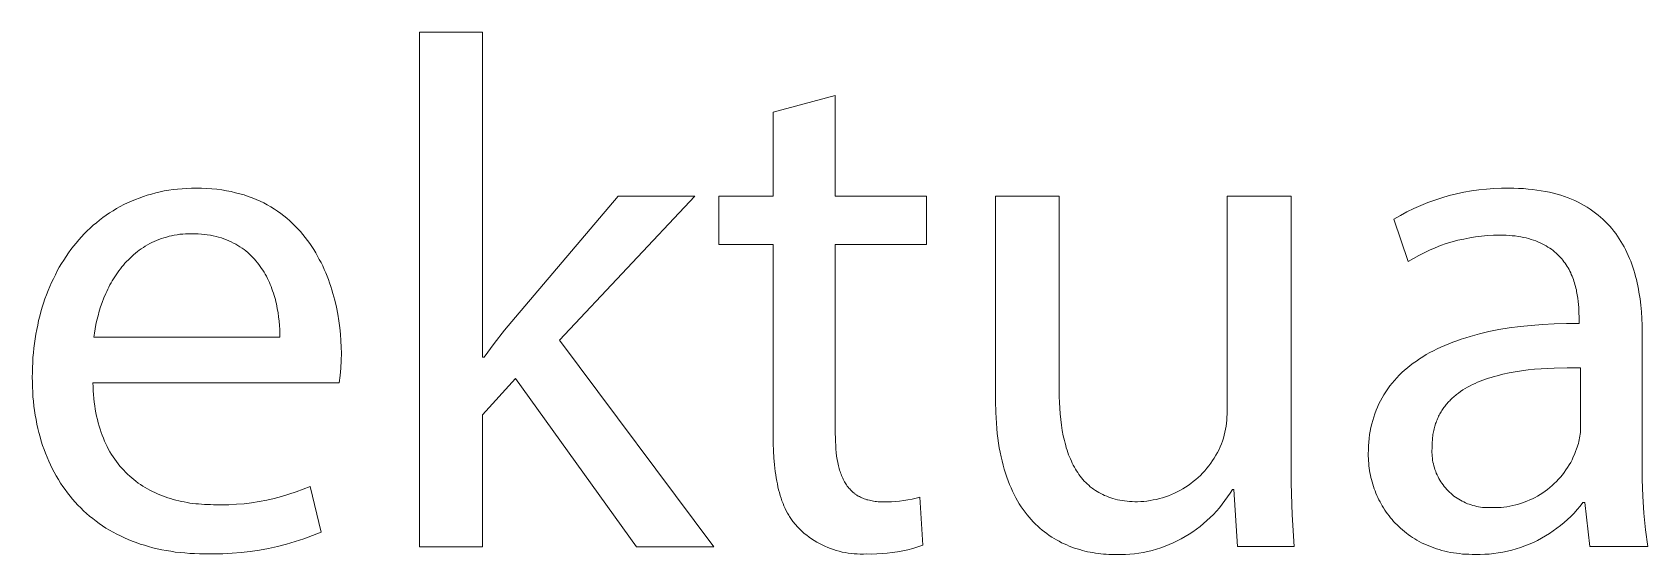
# Model space of a CAD drawing. Header units: millimetres. Extents: x 974 to 5700, y -47 to 3256.
# Drawn here: x 5198.1 to 5303.7, y 32 to 66.2 of the extents above; entities that cross this region are included whole.
import ezdxf

# ---------------------------------------------------------------- set-up
doc = ezdxf.new("R2010")
doc.units = ezdxf.units.MM
doc.header["$MEASUREMENT"] = 0
doc.layers.add('Domyślny', color=7, linetype='Continuous', true_color=0x000000)

msp = doc.modelspace()

# ---------------------------------------------------------------- linework, layer by layer
at = {"layer": 'Domyślny', "color": 18, "lineweight": 15, "true_color": 0x000000}
for p, q in [((5223.41, 32.57), (5223.41, 66.18)), ((5223.41, 66.18), (5227.53, 66.18)), ((5227.53, 66.18), (5227.53, 44.96)), ((5246.51, 60.97), (5250.57, 62.05)), ((5250.57, 62.05), (5250.57, 55.47)), ((5246.51, 55.47), (5246.51, 60.97)), ((5207.6, 55.93), (5207.9, 55.96)), ((5207.9, 55.96), (5208.21, 55.98)), ((5208.21, 55.98), (5208.51, 55.99)), ((5208.51, 55.99), (5208.82, 56)), ((5208.82, 56), (5209.17, 55.99)), ((5209.17, 55.99), (5209.51, 55.98)), ((5209.51, 55.98), (5209.84, 55.95)), ((5209.84, 55.95), (5210.16, 55.92)), ((5293.12, 55.94), (5293.61, 55.98)), ((5293.61, 55.98), (5294.1, 56)), ((5294.1, 56), (5294.6, 56)), ((5294.6, 56), (5294.92, 55.99)), ((5294.92, 55.99), (5295.23, 55.98)), ((5295.23, 55.98), (5295.54, 55.97)), ((5295.54, 55.97), (5295.84, 55.94)), ((5203.85, 54.79), (5204.09, 54.92)), ((5204.09, 54.92), (5204.33, 55.04)), ((5204.33, 55.04), (5204.58, 55.15)), ((5204.58, 55.15), (5204.84, 55.26)), ((5204.84, 55.26), (5205.09, 55.35)), ((5205.09, 55.35), (5205.36, 55.45)), ((5205.36, 55.45), (5205.62, 55.53)), ((5205.62, 55.53), (5205.89, 55.61)), ((5205.89, 55.61), (5206.17, 55.68)), ((5206.17, 55.68), (5206.45, 55.75)), ((5206.45, 55.75), (5206.73, 55.81)), ((5206.73, 55.81), (5207.02, 55.86)), ((5207.02, 55.86), (5207.31, 55.9)), ((5207.31, 55.9), (5207.6, 55.93)), ((5210.16, 55.92), (5210.48, 55.88)), ((5210.48, 55.88), (5210.79, 55.83)), ((5210.79, 55.83), (5211.09, 55.77)), ((5211.09, 55.77), (5211.38, 55.7)), ((5211.38, 55.7), (5211.67, 55.63)), ((5211.67, 55.63), (5211.95, 55.55)), ((5211.95, 55.55), (5212.22, 55.46)), ((5212.22, 55.46), (5212.48, 55.36)), ((5212.48, 55.36), (5212.74, 55.26)), ((5212.74, 55.26), (5212.99, 55.14)), ((5212.99, 55.14), (5213.23, 55.03)), ((5213.23, 55.03), (5213.46, 54.9)), ((5213.46, 54.9), (5213.69, 54.77)), ((5229.68, 47.57), (5236.38, 55.48)), ((5241.4, 55.48), (5232.56, 46.06)), ((5236.38, 55.48), (5241.4, 55.48)), ((5242.96, 52.31), (5242.96, 55.47)), ((5242.96, 55.47), (5246.51, 55.47)), ((5250.57, 55.47), (5256.54, 55.47)), ((5256.54, 55.47), (5256.54, 52.31)), ((5261.05, 42.07), (5261.05, 55.48)), ((5261.05, 55.48), (5265.21, 55.48)), ((5265.21, 55.48), (5265.21, 42.8)), ((5276.18, 41.43), (5276.18, 55.48)), ((5276.18, 55.48), (5280.36, 55.48)), ((5280.36, 55.48), (5280.36, 38.81)), ((5288.83, 54.86), (5289.29, 55.05)), ((5289.29, 55.05), (5289.75, 55.22)), ((5289.75, 55.22), (5290.22, 55.37)), ((5290.22, 55.37), (5290.69, 55.51)), ((5290.69, 55.51), (5291.17, 55.63)), ((5291.17, 55.63), (5291.65, 55.73)), ((5291.65, 55.73), (5292.14, 55.82)), ((5292.14, 55.82), (5292.63, 55.89)), ((5292.63, 55.89), (5293.12, 55.94)), ((5295.84, 55.94), (5296.14, 55.91)), ((5296.14, 55.91), (5296.42, 55.87)), ((5296.42, 55.87), (5296.7, 55.83)), ((5296.7, 55.83), (5296.98, 55.78)), ((5296.98, 55.78), (5297.24, 55.73)), ((5297.24, 55.73), (5297.5, 55.67)), ((5297.5, 55.67), (5297.75, 55.6)), ((5297.75, 55.6), (5297.99, 55.53)), ((5297.99, 55.53), (5298.23, 55.45)), ((5298.23, 55.45), (5298.46, 55.36)), ((5298.46, 55.36), (5298.69, 55.27)), ((5298.69, 55.27), (5298.9, 55.18)), ((5298.9, 55.18), (5299.11, 55.08)), ((5299.11, 55.08), (5299.32, 54.97)), ((5299.32, 54.97), (5299.52, 54.86)), ((5202.29, 53.74), (5202.5, 53.91)), ((5202.5, 53.91), (5202.71, 54.07)), ((5202.71, 54.07), (5202.93, 54.23)), ((5202.93, 54.23), (5203.15, 54.38)), ((5203.15, 54.38), (5203.38, 54.52)), ((5203.38, 54.52), (5203.61, 54.66)), ((5203.61, 54.66), (5203.85, 54.79)), ((5213.69, 54.77), (5213.92, 54.63)), ((5213.92, 54.63), (5214.13, 54.49)), ((5214.13, 54.49), (5214.34, 54.34)), ((5214.34, 54.34), (5214.54, 54.19)), ((5214.54, 54.19), (5214.74, 54.03)), ((5214.74, 54.03), (5214.93, 53.86)), ((5214.93, 53.86), (5215.11, 53.69)), ((5287.07, 53.97), (5287.5, 54.21)), ((5288.02, 51.21), (5287.07, 53.97)), ((5287.5, 54.21), (5287.93, 54.44)), ((5287.93, 54.44), (5288.38, 54.66)), ((5288.38, 54.66), (5288.83, 54.86)), ((5299.52, 54.86), (5299.71, 54.75)), ((5299.71, 54.75), (5299.9, 54.63)), ((5299.9, 54.63), (5300.08, 54.5)), ((5300.08, 54.5), (5300.25, 54.37)), ((5300.25, 54.37), (5300.42, 54.24)), ((5300.42, 54.24), (5300.58, 54.1)), ((5300.58, 54.1), (5300.74, 53.96)), ((5300.74, 53.96), (5300.89, 53.82)), ((5201.14, 52.61), (5201.32, 52.82)), ((5201.32, 52.82), (5201.5, 53.01)), ((5201.5, 53.01), (5201.69, 53.2)), ((5201.69, 53.2), (5201.89, 53.39)), ((5201.89, 53.39), (5202.09, 53.57)), ((5202.09, 53.57), (5202.29, 53.74)), ((5206.87, 52.8), (5206.7, 52.76)), ((5207.04, 52.85), (5206.87, 52.8)), ((5207.21, 52.89), (5207.04, 52.85)), ((5207.38, 52.92), (5207.21, 52.89)), ((5207.56, 52.95), (5207.38, 52.92)), ((5207.75, 52.98), (5207.56, 52.95)), ((5207.93, 53), (5207.75, 52.98)), ((5208.12, 53.01), (5207.93, 53)), ((5208.31, 53.02), (5208.12, 53.01)), ((5208.51, 53.02), (5208.31, 53.02)), ((5208.73, 53.02), (5208.51, 53.02)), ((5208.94, 53.01), (5208.73, 53.02)), ((5209.15, 52.99), (5208.94, 53.01)), ((5209.35, 52.97), (5209.15, 52.99)), ((5209.54, 52.95), (5209.35, 52.97)), ((5209.74, 52.92), (5209.54, 52.95)), ((5209.92, 52.88), (5209.74, 52.92)), ((5210.11, 52.84), (5209.92, 52.88)), ((5210.28, 52.79), (5210.11, 52.84)), ((5210.46, 52.74), (5210.28, 52.79)), ((5215.11, 53.69), (5215.29, 53.52)), ((5215.29, 53.52), (5215.46, 53.34)), ((5215.46, 53.34), (5215.63, 53.16)), ((5215.63, 53.16), (5215.79, 52.97)), ((5215.79, 52.97), (5215.94, 52.78)), ((5292.42, 52.81), (5292.03, 52.75)), ((5292.8, 52.86), (5292.42, 52.81)), ((5293.2, 52.9), (5292.8, 52.86)), ((5293.59, 52.92), (5293.2, 52.9)), ((5293.98, 52.93), (5293.59, 52.92)), ((5294.2, 52.93), (5293.98, 52.93)), ((5294.41, 52.92), (5294.2, 52.93)), ((5294.61, 52.91), (5294.41, 52.92)), ((5294.81, 52.89), (5294.61, 52.91)), ((5295, 52.87), (5294.81, 52.89)), ((5295.19, 52.84), (5295, 52.87)), ((5295.37, 52.81), (5295.19, 52.84)), ((5295.55, 52.78), (5295.37, 52.81)), ((5300.89, 53.82), (5301.04, 53.67)), ((5301.04, 53.67), (5301.18, 53.51)), ((5301.18, 53.51), (5301.31, 53.36)), ((5301.31, 53.36), (5301.44, 53.19)), ((5301.44, 53.19), (5301.57, 53.03)), ((5301.57, 53.03), (5301.69, 52.86)), ((5301.69, 52.86), (5301.8, 52.69)), ((5200.31, 51.53), (5200.46, 51.76)), ((5200.46, 51.76), (5200.63, 51.98)), ((5200.63, 51.98), (5200.79, 52.2)), ((5200.79, 52.2), (5200.96, 52.41)), ((5200.96, 52.41), (5201.14, 52.61)), ((5204.84, 51.75), (5204.72, 51.64)), ((5204.97, 51.85), (5204.84, 51.75)), ((5205.09, 51.94), (5204.97, 51.85)), ((5205.22, 52.03), (5205.09, 51.94)), ((5205.36, 52.12), (5205.22, 52.03)), ((5205.49, 52.21), (5205.36, 52.12)), ((5205.63, 52.29), (5205.49, 52.21)), ((5205.78, 52.37), (5205.63, 52.29)), ((5205.92, 52.45), (5205.78, 52.37)), ((5206.07, 52.52), (5205.92, 52.45)), ((5206.23, 52.58), (5206.07, 52.52)), ((5206.38, 52.64), (5206.23, 52.58)), ((5206.54, 52.7), (5206.38, 52.64)), ((5206.7, 52.76), (5206.54, 52.7)), ((5210.62, 52.68), (5210.46, 52.74)), ((5210.79, 52.62), (5210.62, 52.68)), ((5210.95, 52.56), (5210.79, 52.62)), ((5211.1, 52.49), (5210.95, 52.56)), ((5211.25, 52.41), (5211.1, 52.49)), ((5211.4, 52.34), (5211.25, 52.41)), ((5211.54, 52.25), (5211.4, 52.34)), ((5211.67, 52.17), (5211.54, 52.25)), ((5211.81, 52.08), (5211.67, 52.17)), ((5211.94, 51.98), (5211.81, 52.08)), ((5212.06, 51.89), (5211.94, 51.98)), ((5212.18, 51.79), (5212.06, 51.89)), ((5212.3, 51.68), (5212.18, 51.79)), ((5215.94, 52.78), (5216.09, 52.58)), ((5216.09, 52.58), (5216.23, 52.38)), ((5216.23, 52.38), (5216.37, 52.18)), ((5216.37, 52.18), (5216.5, 51.98)), ((5216.5, 51.98), (5216.63, 51.77)), ((5216.63, 51.77), (5216.75, 51.56)), ((5246.51, 52.31), (5242.96, 52.31)), ((5246.51, 39.81), (5246.51, 52.31)), ((5256.54, 52.31), (5250.57, 52.31)), ((5250.57, 52.31), (5250.57, 39.96)), ((5289.05, 51.78), (5288.7, 51.6)), ((5289.4, 51.95), (5289.05, 51.78)), ((5289.77, 52.1), (5289.4, 51.95)), ((5290.13, 52.24), (5289.77, 52.1)), ((5290.5, 52.37), (5290.13, 52.24)), ((5290.88, 52.48), (5290.5, 52.37)), ((5291.26, 52.59), (5290.88, 52.48)), ((5291.64, 52.67), (5291.26, 52.59)), ((5292.03, 52.75), (5291.64, 52.67)), ((5295.72, 52.74), (5295.55, 52.78)), ((5295.88, 52.7), (5295.72, 52.74)), ((5296.04, 52.65), (5295.88, 52.7)), ((5296.2, 52.6), (5296.04, 52.65)), ((5296.35, 52.55), (5296.2, 52.6)), ((5296.49, 52.49), (5296.35, 52.55)), ((5296.63, 52.43), (5296.49, 52.49)), ((5296.76, 52.36), (5296.63, 52.43)), ((5296.89, 52.3), (5296.76, 52.36)), ((5297.02, 52.23), (5296.89, 52.3)), ((5297.14, 52.15), (5297.02, 52.23)), ((5297.26, 52.08), (5297.14, 52.15)), ((5297.37, 52), (5297.26, 52.08)), ((5297.48, 51.92), (5297.37, 52)), ((5297.58, 51.83), (5297.48, 51.92)), ((5297.68, 51.75), (5297.58, 51.83)), ((5297.77, 51.66), (5297.68, 51.75)), ((5301.8, 52.69), (5301.91, 52.52)), ((5301.91, 52.52), (5302.02, 52.34)), ((5302.02, 52.34), (5302.12, 52.16)), ((5302.12, 52.16), (5302.21, 51.98)), ((5302.21, 51.98), (5302.3, 51.79)), ((5302.3, 51.79), (5302.39, 51.6)), ((5199.74, 50.59), (5199.87, 50.83)), ((5199.87, 50.83), (5200.01, 51.07)), ((5200.01, 51.07), (5200.16, 51.3)), ((5200.16, 51.3), (5200.31, 51.53)), ((5203.86, 50.72), (5203.76, 50.6)), ((5203.96, 50.85), (5203.86, 50.72)), ((5204.06, 50.97), (5203.96, 50.85)), ((5204.16, 51.09), (5204.06, 50.97)), ((5204.27, 51.2), (5204.16, 51.09)), ((5204.38, 51.32), (5204.27, 51.2)), ((5204.49, 51.43), (5204.38, 51.32)), ((5204.6, 51.54), (5204.49, 51.43)), ((5204.72, 51.64), (5204.6, 51.54)), ((5212.41, 51.58), (5212.3, 51.68)), ((5212.52, 51.47), (5212.41, 51.58)), ((5212.62, 51.35), (5212.52, 51.47)), ((5212.72, 51.24), (5212.62, 51.35)), ((5212.82, 51.12), (5212.72, 51.24)), ((5212.91, 51), (5212.82, 51.12)), ((5213, 50.88), (5212.91, 51)), ((5213.09, 50.75), (5213, 50.88)), ((5213.17, 50.63), (5213.09, 50.75)), ((5216.75, 51.56), (5216.86, 51.34)), ((5216.86, 51.34), (5216.98, 51.13)), ((5216.98, 51.13), (5217.08, 50.91)), ((5217.08, 50.91), (5217.18, 50.69)), ((5217.18, 50.69), (5217.28, 50.47)), ((5288.35, 51.41), (5288.02, 51.21)), ((5288.7, 51.6), (5288.35, 51.41)), ((5297.86, 51.57), (5297.77, 51.66)), ((5297.95, 51.48), (5297.86, 51.57)), ((5298.04, 51.38), (5297.95, 51.48)), ((5298.11, 51.28), (5298.04, 51.38)), ((5298.19, 51.19), (5298.11, 51.28)), ((5298.26, 51.09), (5298.19, 51.19)), ((5298.33, 50.98), (5298.26, 51.09)), ((5298.4, 50.88), (5298.33, 50.98)), ((5298.46, 50.78), (5298.4, 50.88)), ((5298.52, 50.67), (5298.46, 50.78)), ((5298.57, 50.57), (5298.52, 50.67)), ((5302.39, 51.6), (5302.47, 51.41)), ((5302.47, 51.41), (5302.55, 51.22)), ((5302.55, 51.22), (5302.62, 51.03)), ((5302.62, 51.03), (5302.69, 50.83)), ((5302.69, 50.83), (5302.75, 50.63)), ((5199.25, 49.57), (5199.36, 49.83)), ((5199.36, 49.83), (5199.48, 50.08)), ((5199.48, 50.08), (5199.61, 50.34)), ((5199.61, 50.34), (5199.74, 50.59)), ((5203.18, 49.67), (5203.1, 49.53)), ((5203.25, 49.8), (5203.18, 49.67)), ((5203.33, 49.94), (5203.25, 49.8)), ((5203.41, 50.08), (5203.33, 49.94)), ((5203.5, 50.21), (5203.41, 50.08)), ((5203.58, 50.34), (5203.5, 50.21)), ((5203.67, 50.47), (5203.58, 50.34)), ((5203.76, 50.6), (5203.67, 50.47)), ((5213.25, 50.5), (5213.17, 50.63)), ((5213.33, 50.37), (5213.25, 50.5)), ((5213.4, 50.24), (5213.33, 50.37)), ((5213.47, 50.1), (5213.4, 50.24)), ((5213.53, 49.97), (5213.47, 50.1)), ((5213.6, 49.83), (5213.53, 49.97)), ((5213.65, 49.69), (5213.6, 49.83)), ((5213.71, 49.56), (5213.65, 49.69)), ((5217.28, 50.47), (5217.37, 50.25)), ((5217.37, 50.25), (5217.45, 50.03)), ((5217.45, 50.03), (5217.53, 49.8)), ((5217.53, 49.8), (5217.61, 49.58)), ((5298.63, 50.46), (5298.57, 50.57)), ((5298.67, 50.35), (5298.63, 50.46)), ((5298.72, 50.24), (5298.67, 50.35)), ((5298.76, 50.13), (5298.72, 50.24)), ((5298.81, 50.02), (5298.76, 50.13)), ((5298.84, 49.91), (5298.81, 50.02)), ((5298.88, 49.8), (5298.84, 49.91)), ((5298.91, 49.69), (5298.88, 49.8)), ((5298.94, 49.58), (5298.91, 49.69)), ((5302.75, 50.63), (5302.81, 50.43)), ((5302.81, 50.43), (5302.87, 50.23)), ((5302.87, 50.23), (5302.92, 50.02)), ((5302.92, 50.02), (5302.97, 49.81)), ((5302.97, 49.81), (5303.02, 49.61)), ((5198.84, 48.49), (5198.93, 48.76)), ((5198.93, 48.76), (5199.03, 49.03)), ((5199.03, 49.03), (5199.14, 49.3)), ((5199.14, 49.3), (5199.25, 49.57)), ((5202.78, 48.82), (5202.67, 48.53)), ((5202.9, 49.11), (5202.78, 48.82)), ((5202.97, 49.25), (5202.9, 49.11)), ((5203.03, 49.39), (5202.97, 49.25)), ((5203.1, 49.53), (5203.03, 49.39)), ((5213.76, 49.42), (5213.71, 49.56)), ((5213.81, 49.28), (5213.76, 49.42)), ((5213.86, 49.14), (5213.81, 49.28)), ((5213.91, 48.99), (5213.86, 49.14)), ((5213.95, 48.85), (5213.91, 48.99)), ((5213.99, 48.71), (5213.95, 48.85)), ((5214.02, 48.57), (5213.99, 48.71)), ((5214.06, 48.43), (5214.02, 48.57)), ((5217.61, 49.58), (5217.68, 49.35)), ((5217.68, 49.35), (5217.75, 49.12)), ((5217.75, 49.12), (5217.81, 48.9)), ((5217.81, 48.9), (5217.87, 48.67)), ((5217.87, 48.67), (5217.98, 48.22)), ((5298.97, 49.47), (5298.94, 49.58)), ((5299, 49.36), (5298.97, 49.47)), ((5299.02, 49.25), (5299, 49.36)), ((5299.06, 49.03), (5299.02, 49.25)), ((5299.1, 48.81), (5299.06, 49.03)), ((5299.12, 48.6), (5299.1, 48.81)), ((5299.14, 48.39), (5299.12, 48.6)), ((5303.02, 49.61), (5303.06, 49.4)), ((5303.06, 49.4), (5303.09, 49.19)), ((5303.09, 49.19), (5303.16, 48.77)), ((5303.16, 48.77), (5303.21, 48.34)), ((5198.52, 47.35), (5198.59, 47.64)), ((5198.59, 47.64), (5198.67, 47.92)), ((5198.67, 47.92), (5198.75, 48.21)), ((5198.75, 48.21), (5198.84, 48.49)), ((5202.4, 47.66), (5202.33, 47.37)), ((5202.48, 47.95), (5202.4, 47.66)), ((5202.57, 48.24), (5202.48, 47.95)), ((5202.67, 48.53), (5202.57, 48.24)), ((5214.11, 48.14), (5214.06, 48.43)), ((5214.16, 47.86), (5214.11, 48.14)), ((5214.2, 47.58), (5214.16, 47.86)), ((5214.23, 47.3), (5214.2, 47.58)), ((5217.98, 48.22), (5218.07, 47.77)), ((5218.07, 47.77), (5218.14, 47.32)), ((5228.97, 46.72), (5229.68, 47.57)), ((5299.16, 48.19), (5299.14, 48.39)), ((5299.17, 47.99), (5299.16, 48.19)), ((5299.17, 47.8), (5299.17, 47.99)), ((5299.18, 47.62), (5299.17, 47.8)), ((5299.18, 47.15), (5299.18, 47.62)), ((5303.21, 48.34), (5303.25, 47.91)), ((5303.25, 47.91), (5303.28, 47.48)), ((5198.29, 46.15), (5198.34, 46.46)), ((5198.34, 46.46), (5198.4, 46.76)), ((5198.4, 46.76), (5198.46, 47.05)), ((5198.46, 47.05), (5198.52, 47.35)), ((5202.17, 46.53), (5202.13, 46.25)), ((5202.21, 46.81), (5202.17, 46.53)), ((5202.26, 47.09), (5202.21, 46.81)), ((5202.33, 47.37), (5202.26, 47.09)), ((5214.25, 47.03), (5214.23, 47.3)), ((5214.27, 46.76), (5214.25, 47.03)), ((5214.27, 46.5), (5214.27, 46.76)), ((5214.27, 46.25), (5214.27, 46.5)), ((5218.14, 47.32), (5218.2, 46.88)), ((5218.2, 46.88), (5218.24, 46.45)), ((5218.24, 46.45), (5218.27, 46.03)), ((5228.29, 45.85), (5228.97, 46.72)), ((5292.36, 46.39), (5292.66, 46.47)), ((5292.66, 46.47), (5293.29, 46.62)), ((5293.29, 46.62), (5293.94, 46.75)), ((5293.94, 46.75), (5294.62, 46.86)), ((5294.62, 46.86), (5295.32, 46.95)), ((5295.32, 46.95), (5296.04, 47.03)), ((5296.04, 47.03), (5296.79, 47.08)), ((5296.79, 47.08), (5297.56, 47.12)), ((5297.56, 47.12), (5298.36, 47.15)), ((5298.36, 47.15), (5299.18, 47.15)), ((5303.28, 47.48), (5303.29, 47.05)), ((5303.29, 47.05), (5303.3, 46.62)), ((5303.3, 46.62), (5303.3, 38.05)), ((5198.18, 45.23), (5198.21, 45.54)), ((5198.21, 45.54), (5198.25, 45.85)), ((5198.25, 45.85), (5198.29, 46.15)), ((5202.13, 46.25), (5214.27, 46.25)), ((5218.27, 46.03), (5218.29, 45.61)), ((5218.29, 45.61), (5218.3, 45.21)), ((5227.63, 44.96), (5228.29, 45.85)), ((5232.56, 46.06), (5242.63, 32.57)), ((5289.66, 45.37), (5289.9, 45.49)), ((5289.9, 45.49), (5290.15, 45.61)), ((5290.15, 45.61), (5290.4, 45.72)), ((5290.4, 45.72), (5290.66, 45.83)), ((5290.66, 45.83), (5290.93, 45.93)), ((5290.93, 45.93), (5291.2, 46.03)), ((5291.2, 46.03), (5291.48, 46.13)), ((5291.48, 46.13), (5291.77, 46.22)), ((5291.77, 46.22), (5292.06, 46.31)), ((5292.06, 46.31), (5292.36, 46.39)), ((5198.12, 44.28), (5198.13, 44.6)), ((5198.13, 44.6), (5198.15, 44.92)), ((5198.15, 44.92), (5198.18, 45.23)), ((5218.29, 44.73), (5218.26, 44.24)), ((5218.3, 45.21), (5218.29, 44.73)), ((5227.53, 44.96), (5227.63, 44.96)), ((5287.96, 44.26), (5288.15, 44.41)), ((5288.15, 44.41), (5288.34, 44.56)), ((5288.34, 44.56), (5288.55, 44.7)), ((5288.55, 44.7), (5288.76, 44.85)), ((5288.76, 44.85), (5288.97, 44.98)), ((5288.97, 44.98), (5289.19, 45.12)), ((5289.19, 45.12), (5289.42, 45.25)), ((5289.42, 45.25), (5289.66, 45.37)), ((5198.1, 43.64), (5198.11, 43.96)), ((5198.11, 43.32), (5198.1, 43.64)), ((5198.11, 43.96), (5198.12, 44.28)), ((5198.12, 43), (5198.11, 43.32)), ((5218.22, 43.76), (5218.16, 43.28)), ((5218.26, 44.24), (5218.22, 43.76)), ((5229.68, 43.55), (5227.53, 41.18)), ((5237.58, 32.57), (5229.68, 43.55)), ((5286.96, 43.25), (5287.11, 43.43)), ((5287.11, 43.43), (5287.27, 43.6)), ((5287.27, 43.6), (5287.43, 43.77)), ((5287.43, 43.77), (5287.6, 43.94)), ((5287.6, 43.94), (5287.77, 44.1)), ((5287.77, 44.1), (5287.96, 44.26)), ((5292.54, 43.31), (5292.38, 43.24)), ((5292.72, 43.38), (5292.54, 43.31)), ((5292.89, 43.45), (5292.72, 43.38)), ((5293.07, 43.51), (5292.89, 43.45)), ((5293.25, 43.58), (5293.07, 43.51)), ((5293.44, 43.63), (5293.25, 43.58)), ((5293.62, 43.69), (5293.44, 43.63)), ((5293.82, 43.74), (5293.62, 43.69)), ((5294.2, 43.84), (5293.82, 43.74)), ((5294.6, 43.92), (5294.2, 43.84)), ((5295.01, 44), (5294.6, 43.92)), ((5295.42, 44.06), (5295.01, 44)), ((5295.84, 44.12), (5295.42, 44.06)), ((5296.26, 44.16), (5295.84, 44.12)), ((5296.69, 44.2), (5296.26, 44.16)), ((5297.12, 44.22), (5296.69, 44.2)), ((5297.55, 44.24), (5297.12, 44.22)), ((5298.41, 44.26), (5297.55, 44.24)), ((5299.27, 44.26), (5298.41, 44.26)), ((5299.27, 40.29), (5299.27, 44.26)), ((5198.13, 42.69), (5198.12, 43)), ((5198.15, 42.37), (5198.13, 42.69)), ((5198.18, 42.07), (5198.15, 42.37)), ((5202.07, 43.28), (5202.08, 43.02)), ((5218.16, 43.28), (5202.07, 43.28)), ((5202.08, 43.02), (5202.09, 42.76)), ((5202.09, 42.76), (5202.11, 42.51)), ((5202.11, 42.51), (5202.13, 42.26)), ((5202.13, 42.26), (5202.15, 42.02)), ((5265.21, 42.8), (5265.21, 42.39)), ((5265.21, 42.39), (5265.22, 42)), ((5286.2, 42.1), (5286.31, 42.3)), ((5286.31, 42.3), (5286.43, 42.5)), ((5286.43, 42.5), (5286.55, 42.69)), ((5286.55, 42.69), (5286.68, 42.88)), ((5286.68, 42.88), (5286.82, 43.07)), ((5286.82, 43.07), (5286.96, 43.25)), ((5290.85, 42.23), (5290.78, 42.17)), ((5290.91, 42.29), (5290.85, 42.23)), ((5290.97, 42.34), (5290.91, 42.29)), ((5291.03, 42.4), (5290.97, 42.34)), ((5291.1, 42.45), (5291.03, 42.4)), ((5291.17, 42.51), (5291.1, 42.45)), ((5291.3, 42.61), (5291.17, 42.51)), ((5291.44, 42.71), (5291.3, 42.61)), ((5291.59, 42.81), (5291.44, 42.71)), ((5291.74, 42.9), (5291.59, 42.81)), ((5291.89, 42.99), (5291.74, 42.9)), ((5292.05, 43.08), (5291.89, 42.99)), ((5292.21, 43.16), (5292.05, 43.08)), ((5292.38, 43.24), (5292.21, 43.16)), ((5198.21, 41.76), (5198.18, 42.07)), ((5198.25, 41.46), (5198.21, 41.76)), ((5198.3, 41.16), (5198.25, 41.46)), ((5202.15, 42.02), (5202.18, 41.78)), ((5202.18, 41.78), (5202.22, 41.55)), ((5202.22, 41.55), (5202.26, 41.32)), ((5202.26, 41.32), (5202.31, 41.09)), ((5227.53, 41.18), (5227.53, 32.57)), ((5261.06, 41.34), (5261.05, 42.07)), ((5261.08, 40.98), (5261.06, 41.34)), ((5265.22, 42), (5265.24, 41.61)), ((5265.24, 41.61), (5265.27, 41.24)), ((5265.27, 41.24), (5265.31, 40.87)), ((5276.17, 41.03), (5276.18, 41.23)), ((5276.18, 41.23), (5276.18, 41.43)), ((5285.76, 41.04), (5285.83, 41.26)), ((5285.83, 41.26), (5285.92, 41.48)), ((5285.92, 41.48), (5286, 41.69)), ((5286, 41.69), (5286.1, 41.9)), ((5286.1, 41.9), (5286.2, 42.1)), ((5290.08, 41.24), (5290.04, 41.16)), ((5290.12, 41.31), (5290.08, 41.24)), ((5290.16, 41.39), (5290.12, 41.31)), ((5290.21, 41.46), (5290.16, 41.39)), ((5290.25, 41.53), (5290.21, 41.46)), ((5290.3, 41.6), (5290.25, 41.53)), ((5290.35, 41.67), (5290.3, 41.6)), ((5290.4, 41.73), (5290.35, 41.67)), ((5290.45, 41.8), (5290.4, 41.73)), ((5290.5, 41.86), (5290.45, 41.8)), ((5290.56, 41.93), (5290.5, 41.86)), ((5290.61, 41.99), (5290.56, 41.93)), ((5290.67, 42.05), (5290.61, 41.99)), ((5290.73, 42.11), (5290.67, 42.05)), ((5290.78, 42.17), (5290.73, 42.11)), ((5198.35, 40.87), (5198.3, 41.16)), ((5198.41, 40.58), (5198.35, 40.87)), ((5198.47, 40.3), (5198.41, 40.58)), ((5198.54, 40.02), (5198.47, 40.3)), ((5202.31, 41.09), (5202.36, 40.87)), ((5202.36, 40.87), (5202.41, 40.66)), ((5202.41, 40.66), (5202.47, 40.45)), ((5202.47, 40.45), (5202.53, 40.25)), ((5202.53, 40.25), (5202.6, 40.04)), ((5261.1, 40.64), (5261.08, 40.98)), ((5261.13, 40.3), (5261.1, 40.64)), ((5261.16, 39.97), (5261.13, 40.3)), ((5265.31, 40.87), (5265.35, 40.51)), ((5265.35, 40.51), (5265.41, 40.16)), ((5265.41, 40.16), (5265.47, 39.82)), ((5276.03, 40.05), (5276.07, 40.24)), ((5276.07, 40.24), (5276.11, 40.44)), ((5276.11, 40.44), (5276.13, 40.63)), ((5276.13, 40.63), (5276.15, 40.83)), ((5276.15, 40.83), (5276.17, 41.03)), ((5285.49, 39.89), (5285.53, 40.12)), ((5285.53, 40.12), (5285.58, 40.36)), ((5285.58, 40.36), (5285.63, 40.59)), ((5285.63, 40.59), (5285.69, 40.82)), ((5285.69, 40.82), (5285.76, 41.04)), ((5289.68, 40.17), (5289.67, 40.08)), ((5289.71, 40.26), (5289.68, 40.17)), ((5289.73, 40.35), (5289.71, 40.26)), ((5289.75, 40.44), (5289.73, 40.35)), ((5289.78, 40.52), (5289.75, 40.44)), ((5289.8, 40.61), (5289.78, 40.52)), ((5289.83, 40.69), (5289.8, 40.61)), ((5289.86, 40.77), (5289.83, 40.69)), ((5289.9, 40.85), (5289.86, 40.77)), ((5289.93, 40.93), (5289.9, 40.85)), ((5289.96, 41.01), (5289.93, 40.93)), ((5290, 41.09), (5289.96, 41.01)), ((5290.04, 41.16), (5290, 41.09)), ((5299.26, 40.04), (5299.27, 40.17)), ((5299.27, 40.17), (5299.27, 40.29)), ((5198.61, 39.74), (5198.54, 40.02)), ((5198.69, 39.46), (5198.61, 39.74)), ((5198.78, 39.19), (5198.69, 39.46)), ((5198.87, 38.93), (5198.78, 39.19)), ((5202.6, 40.04), (5202.67, 39.85)), ((5202.67, 39.85), (5202.75, 39.66)), ((5202.75, 39.66), (5202.83, 39.47)), ((5202.83, 39.47), (5202.91, 39.29)), ((5202.91, 39.29), (5203, 39.11)), ((5203, 39.11), (5203.09, 38.93)), ((5246.52, 39.32), (5246.51, 39.81)), ((5246.53, 38.83), (5246.52, 39.32)), ((5250.57, 39.96), (5250.58, 39.69)), ((5250.58, 39.69), (5250.58, 39.44)), ((5250.58, 39.44), (5250.6, 39.19)), ((5250.6, 39.19), (5250.61, 38.95)), ((5261.2, 39.65), (5261.16, 39.97)), ((5261.24, 39.34), (5261.2, 39.65)), ((5261.29, 39.03), (5261.24, 39.34)), ((5265.47, 39.82), (5265.55, 39.5)), ((5265.55, 39.5), (5265.59, 39.34)), ((5265.59, 39.34), (5265.63, 39.18)), ((5265.63, 39.18), (5265.67, 39.03)), ((5275.65, 38.91), (5275.73, 39.1)), ((5275.73, 39.1), (5275.81, 39.29)), ((5275.81, 39.29), (5275.88, 39.47)), ((5275.88, 39.47), (5275.94, 39.66)), ((5275.94, 39.66), (5275.99, 39.86)), ((5275.99, 39.86), (5276.03, 40.05)), ((5285.41, 38.89), (5285.42, 39.15)), ((5285.42, 39.15), (5285.44, 39.4)), ((5285.44, 39.4), (5285.46, 39.64)), ((5285.46, 39.64), (5285.49, 39.89)), ((5289.58, 39.21), (5289.57, 39.11)), ((5289.57, 39.11), (5289.57, 38.98)), ((5289.59, 39.51), (5289.58, 39.41)), ((5289.58, 39.41), (5289.58, 39.31)), ((5289.58, 39.31), (5289.58, 39.21)), ((5289.6, 39.61), (5289.59, 39.51)), ((5289.61, 39.71), (5289.6, 39.61)), ((5289.62, 39.8), (5289.61, 39.71)), ((5289.63, 39.9), (5289.62, 39.8)), ((5289.65, 39.99), (5289.63, 39.9)), ((5289.67, 40.08), (5289.65, 39.99)), ((5299.02, 38.97), (5299.06, 39.08)), ((5299.06, 39.08), (5299.1, 39.2)), ((5299.1, 39.2), (5299.13, 39.32)), ((5299.13, 39.32), (5299.16, 39.44)), ((5299.16, 39.44), (5299.19, 39.56)), ((5299.19, 39.56), (5299.21, 39.68)), ((5299.21, 39.68), (5299.23, 39.8)), ((5299.23, 39.8), (5299.25, 39.92)), ((5299.25, 39.92), (5299.26, 40.04)), ((5198.97, 38.67), (5198.87, 38.93)), ((5199.07, 38.41), (5198.97, 38.67)), ((5199.18, 38.16), (5199.07, 38.41)), ((5199.29, 37.91), (5199.18, 38.16)), ((5203.09, 38.93), (5203.18, 38.76)), ((5203.18, 38.76), (5203.28, 38.6)), ((5203.28, 38.6), (5203.39, 38.44)), ((5203.39, 38.44), (5203.49, 38.28)), ((5203.49, 38.28), (5203.6, 38.13)), ((5203.6, 38.13), (5203.72, 37.98)), ((5246.56, 38.37), (5246.53, 38.83)), ((5246.6, 37.92), (5246.56, 38.37)), ((5250.61, 38.95), (5250.64, 38.72)), ((5250.64, 38.72), (5250.66, 38.49)), ((5250.66, 38.49), (5250.7, 38.27)), ((5250.7, 38.27), (5250.74, 38.06)), ((5250.74, 38.06), (5250.76, 37.96)), ((5261.35, 38.74), (5261.29, 39.03)), ((5261.41, 38.45), (5261.35, 38.74)), ((5261.47, 38.17), (5261.41, 38.45)), ((5261.54, 37.89), (5261.47, 38.17)), ((5265.67, 39.03), (5265.72, 38.88)), ((5265.72, 38.88), (5265.77, 38.73)), ((5265.77, 38.73), (5265.82, 38.58)), ((5265.82, 38.58), (5265.88, 38.44)), ((5265.88, 38.44), (5265.94, 38.3)), ((5265.94, 38.3), (5266, 38.16)), ((5266, 38.16), (5266.06, 38.03)), ((5266.06, 38.03), (5266.13, 37.9)), ((5274.99, 37.85), (5275.11, 38.02)), ((5275.11, 38.02), (5275.23, 38.19)), ((5275.23, 38.19), (5275.34, 38.36)), ((5275.34, 38.36), (5275.45, 38.54)), ((5275.45, 38.54), (5275.55, 38.72)), ((5275.55, 38.72), (5275.65, 38.91)), ((5280.36, 38.81), (5280.37, 36.73)), ((5285.4, 38.64), (5285.41, 38.89)), ((5285.4, 38.48), (5285.4, 38.64)), ((5285.41, 38.33), (5285.4, 38.48)), ((5285.42, 38.17), (5285.41, 38.33)), ((5285.43, 38.02), (5285.42, 38.17)), ((5285.45, 37.86), (5285.43, 38.02)), ((5289.57, 38.98), (5289.56, 38.86)), ((5289.56, 38.86), (5289.56, 38.73)), ((5289.56, 38.73), (5289.57, 38.6)), ((5289.57, 38.6), (5289.58, 38.48)), ((5289.58, 38.48), (5289.59, 38.35)), ((5289.59, 38.35), (5289.61, 38.22)), ((5289.61, 38.22), (5289.63, 38.1)), ((5289.63, 38.1), (5289.66, 37.98)), ((5298.53, 37.91), (5298.63, 38.08)), ((5298.63, 38.08), (5298.72, 38.25)), ((5298.72, 38.25), (5298.8, 38.43)), ((5298.8, 38.43), (5298.88, 38.6)), ((5298.88, 38.6), (5298.95, 38.78)), ((5298.95, 38.78), (5299.02, 38.97)), ((5303.3, 38.05), (5303.3, 36.95)), ((5199.41, 37.67), (5199.29, 37.91)), ((5199.54, 37.43), (5199.41, 37.67)), ((5199.67, 37.19), (5199.54, 37.43)), ((5199.81, 36.96), (5199.67, 37.19)), ((5199.95, 36.73), (5199.81, 36.96)), ((5203.72, 37.98), (5203.83, 37.84)), ((5203.83, 37.84), (5203.95, 37.7)), ((5203.95, 37.7), (5204.08, 37.56)), ((5204.08, 37.56), (5204.2, 37.43)), ((5204.2, 37.43), (5204.33, 37.31)), ((5204.33, 37.31), (5204.47, 37.18)), ((5204.47, 37.18), (5204.6, 37.06)), ((5204.6, 37.06), (5204.74, 36.95)), ((5204.74, 36.95), (5204.88, 36.84)), ((5246.65, 37.48), (5246.6, 37.92)), ((5246.68, 37.27), (5246.65, 37.48)), ((5246.71, 37.07), (5246.68, 37.27)), ((5246.75, 36.86), (5246.71, 37.07)), ((5250.76, 37.96), (5250.78, 37.86)), ((5250.78, 37.86), (5250.81, 37.76)), ((5250.81, 37.76), (5250.83, 37.67)), ((5250.83, 37.67), (5250.86, 37.57)), ((5250.86, 37.57), (5250.89, 37.48)), ((5250.89, 37.48), (5250.92, 37.39)), ((5250.92, 37.39), (5250.95, 37.3)), ((5250.95, 37.3), (5250.98, 37.21)), ((5250.98, 37.21), (5251.02, 37.13)), ((5251.02, 37.13), (5251.06, 37.05)), ((5251.06, 37.05), (5251.09, 36.97)), ((5251.09, 36.97), (5251.13, 36.89)), ((5261.62, 37.63), (5261.54, 37.89)), ((5261.7, 37.37), (5261.62, 37.63)), ((5261.78, 37.12), (5261.7, 37.37)), ((5261.87, 36.88), (5261.78, 37.12)), ((5266.13, 37.9), (5266.2, 37.77)), ((5266.2, 37.77), (5266.27, 37.64)), ((5266.27, 37.64), (5266.34, 37.52)), ((5266.34, 37.52), (5266.42, 37.41)), ((5266.42, 37.41), (5266.5, 37.29)), ((5266.5, 37.29), (5266.58, 37.18)), ((5266.58, 37.18), (5266.67, 37.07)), ((5266.67, 37.07), (5266.75, 36.96)), ((5266.75, 36.96), (5266.84, 36.86)), ((5273.97, 36.82), (5274.13, 36.95)), ((5274.13, 36.95), (5274.29, 37.09)), ((5274.29, 37.09), (5274.44, 37.23)), ((5274.44, 37.23), (5274.58, 37.38)), ((5274.58, 37.38), (5274.72, 37.53)), ((5274.72, 37.53), (5274.86, 37.69)), ((5274.86, 37.69), (5274.99, 37.85)), ((5285.47, 37.71), (5285.45, 37.86)), ((5285.49, 37.55), (5285.47, 37.71)), ((5285.51, 37.4), (5285.49, 37.55)), ((5285.54, 37.25), (5285.51, 37.4)), ((5285.58, 37.1), (5285.54, 37.25)), ((5285.61, 36.95), (5285.58, 37.1)), ((5285.65, 36.8), (5285.61, 36.95)), ((5289.66, 37.98), (5289.69, 37.85)), ((5289.69, 37.85), (5289.72, 37.73)), ((5289.72, 37.73), (5289.76, 37.61)), ((5289.76, 37.61), (5289.81, 37.49)), ((5289.81, 37.49), (5289.85, 37.37)), ((5289.85, 37.37), (5289.9, 37.26)), ((5289.9, 37.26), (5289.96, 37.14)), ((5289.96, 37.14), (5290.02, 37.03)), ((5290.02, 37.03), (5290.08, 36.92)), ((5297.7, 36.83), (5297.84, 36.97)), ((5297.84, 36.97), (5297.96, 37.12)), ((5297.96, 37.12), (5298.09, 37.27)), ((5298.09, 37.27), (5298.21, 37.42)), ((5298.21, 37.42), (5298.32, 37.58)), ((5298.32, 37.58), (5298.43, 37.74)), ((5298.43, 37.74), (5298.53, 37.91)), ((5303.3, 36.95), (5303.34, 35.86)), ((5200.09, 36.51), (5199.95, 36.73)), ((5200.25, 36.3), (5200.09, 36.51)), ((5200.4, 36.08), (5200.25, 36.3)), ((5200.57, 35.88), (5200.4, 36.08)), ((5204.88, 36.84), (5205.03, 36.73)), ((5205.03, 36.73), (5205.17, 36.63)), ((5205.17, 36.63), (5205.32, 36.53)), ((5205.32, 36.53), (5205.48, 36.44)), ((5205.48, 36.44), (5205.63, 36.35)), ((5205.63, 36.35), (5205.79, 36.26)), ((5205.79, 36.26), (5205.95, 36.18)), ((5205.95, 36.18), (5206.11, 36.1)), ((5206.11, 36.1), (5206.28, 36.03)), ((5206.28, 36.03), (5206.44, 35.96)), ((5206.44, 35.96), (5206.61, 35.89)), ((5214.39, 35.85), (5214.86, 35.99)), ((5214.86, 35.99), (5215.34, 36.15)), ((5215.34, 36.15), (5215.81, 36.32)), ((5215.81, 36.32), (5216.27, 36.51)), ((5216.27, 36.51), (5216.98, 33.52)), ((5246.79, 36.67), (5246.75, 36.86)), ((5246.83, 36.47), (5246.79, 36.67)), ((5246.87, 36.28), (5246.83, 36.47)), ((5246.92, 36.1), (5246.87, 36.28)), ((5246.98, 35.92), (5246.92, 36.1)), ((5247.03, 35.74), (5246.98, 35.92)), ((5251.13, 36.89), (5251.18, 36.81)), ((5251.18, 36.81), (5251.22, 36.74)), ((5251.22, 36.74), (5251.27, 36.67)), ((5251.27, 36.67), (5251.31, 36.6)), ((5251.31, 36.6), (5251.36, 36.53)), ((5251.36, 36.53), (5251.41, 36.46)), ((5251.41, 36.46), (5251.46, 36.4)), ((5251.46, 36.4), (5251.52, 36.34)), ((5251.52, 36.34), (5251.57, 36.28)), ((5251.57, 36.28), (5251.63, 36.22)), ((5251.63, 36.22), (5251.69, 36.16)), ((5251.69, 36.16), (5251.72, 36.14)), ((5251.72, 36.14), (5251.75, 36.11)), ((5251.75, 36.11), (5251.78, 36.08)), ((5251.78, 36.08), (5251.81, 36.06)), ((5251.81, 36.06), (5251.84, 36.03)), ((5251.84, 36.03), (5251.88, 36.01)), ((5251.88, 36.01), (5251.91, 35.99)), ((5251.91, 35.99), (5251.94, 35.96)), ((5251.94, 35.96), (5251.98, 35.94)), ((5251.98, 35.94), (5252.01, 35.92)), ((5252.01, 35.92), (5252.05, 35.9)), ((5252.05, 35.9), (5252.08, 35.88)), ((5261.96, 36.64), (5261.87, 36.88)), ((5262.06, 36.41), (5261.96, 36.64)), ((5262.16, 36.19), (5262.06, 36.41)), ((5262.27, 35.98), (5262.16, 36.19)), ((5262.38, 35.77), (5262.27, 35.98)), ((5266.84, 36.86), (5266.94, 36.76)), ((5266.94, 36.76), (5267.04, 36.67)), ((5267.04, 36.67), (5267.14, 36.58)), ((5267.14, 36.58), (5267.24, 36.49)), ((5267.24, 36.49), (5267.35, 36.4)), ((5267.35, 36.4), (5267.45, 36.32)), ((5267.45, 36.32), (5267.57, 36.25)), ((5267.57, 36.25), (5267.68, 36.17)), ((5267.68, 36.17), (5267.8, 36.1)), ((5267.8, 36.1), (5267.92, 36.04)), ((5267.92, 36.04), (5268.05, 35.97)), ((5268.05, 35.97), (5268.17, 35.92)), ((5268.17, 35.92), (5268.31, 35.86)), ((5272.16, 35.83), (5272.35, 35.9)), ((5272.35, 35.9), (5272.54, 35.98)), ((5272.54, 35.98), (5272.73, 36.06)), ((5272.73, 36.06), (5272.92, 36.15)), ((5272.92, 36.15), (5273.1, 36.25)), ((5273.1, 36.25), (5273.29, 36.35)), ((5273.29, 36.35), (5273.46, 36.46)), ((5273.46, 36.46), (5273.64, 36.57)), ((5273.64, 36.57), (5273.8, 36.69)), ((5273.8, 36.69), (5273.97, 36.82)), ((5276.37, 36.06), (5276.21, 35.82)), ((5276.52, 36.31), (5276.37, 36.06)), ((5276.62, 36.31), (5276.52, 36.31)), ((5276.85, 32.58), (5276.62, 36.31)), ((5280.37, 36.73), (5280.43, 34.66)), ((5285.7, 36.65), (5285.65, 36.8)), ((5285.74, 36.5), (5285.7, 36.65)), ((5285.79, 36.35), (5285.74, 36.5)), ((5285.85, 36.21), (5285.79, 36.35)), ((5285.9, 36.06), (5285.85, 36.21)), ((5285.96, 35.92), (5285.9, 36.06)), ((5286.03, 35.78), (5285.96, 35.92)), ((5290.08, 36.92), (5290.15, 36.81)), ((5290.15, 36.81), (5290.22, 36.71)), ((5290.22, 36.71), (5290.29, 36.6)), ((5290.29, 36.6), (5290.37, 36.5)), ((5290.37, 36.5), (5290.45, 36.41)), ((5290.45, 36.41), (5290.53, 36.31)), ((5290.53, 36.31), (5290.62, 36.22)), ((5290.62, 36.22), (5290.71, 36.13)), ((5290.71, 36.13), (5290.81, 36.05)), ((5290.81, 36.05), (5290.9, 35.96)), ((5290.9, 35.96), (5291, 35.88)), ((5296.47, 35.88), (5296.64, 35.98)), ((5296.64, 35.98), (5296.8, 36.09)), ((5296.8, 36.09), (5296.96, 36.2)), ((5296.96, 36.2), (5297.12, 36.31)), ((5297.12, 36.31), (5297.27, 36.44)), ((5297.27, 36.44), (5297.42, 36.56)), ((5297.42, 36.56), (5297.56, 36.69)), ((5297.56, 36.69), (5297.7, 36.83)), ((5200.74, 35.68), (5200.57, 35.88)), ((5200.91, 35.48), (5200.74, 35.68)), ((5201.09, 35.29), (5200.91, 35.48)), ((5201.27, 35.1), (5201.09, 35.29)), ((5201.46, 34.92), (5201.27, 35.1)), ((5201.65, 34.74), (5201.46, 34.92)), ((5206.61, 35.89), (5206.78, 35.82)), ((5206.78, 35.82), (5206.96, 35.77)), ((5206.96, 35.77), (5207.13, 35.71)), ((5207.13, 35.71), (5207.31, 35.66)), ((5207.31, 35.66), (5207.49, 35.61)), ((5207.49, 35.61), (5207.67, 35.57)), ((5207.67, 35.57), (5207.85, 35.52)), ((5207.85, 35.52), (5208.03, 35.49)), ((5208.03, 35.49), (5208.22, 35.45)), ((5208.22, 35.45), (5208.4, 35.42)), ((5208.4, 35.42), (5208.59, 35.4)), ((5208.59, 35.4), (5208.78, 35.38)), ((5208.78, 35.38), (5208.97, 35.36)), ((5208.97, 35.36), (5209.16, 35.34)), ((5209.16, 35.34), (5209.36, 35.33)), ((5209.36, 35.33), (5209.55, 35.32)), ((5209.55, 35.32), (5209.75, 35.32)), ((5209.75, 35.32), (5209.94, 35.31)), ((5209.94, 35.31), (5210.44, 35.31)), ((5210.44, 35.31), (5210.94, 35.31)), ((5210.94, 35.31), (5211.44, 35.34)), ((5211.44, 35.34), (5211.94, 35.38)), ((5211.94, 35.38), (5212.43, 35.44)), ((5212.43, 35.44), (5212.92, 35.52)), ((5212.92, 35.52), (5213.42, 35.61)), ((5213.42, 35.61), (5213.9, 35.72)), ((5213.9, 35.72), (5214.39, 35.85)), ((5247.09, 35.57), (5247.03, 35.74)), ((5247.16, 35.4), (5247.09, 35.57)), ((5247.22, 35.23), (5247.16, 35.4)), ((5247.3, 35.07), (5247.22, 35.23)), ((5247.37, 34.92), (5247.3, 35.07)), ((5247.45, 34.77), (5247.37, 34.92)), ((5252.08, 35.88), (5252.15, 35.84)), ((5252.15, 35.84), (5252.23, 35.8)), ((5252.23, 35.8), (5252.3, 35.76)), ((5252.3, 35.76), (5252.38, 35.73)), ((5252.38, 35.73), (5252.46, 35.7)), ((5252.46, 35.7), (5252.54, 35.67)), ((5252.54, 35.67), (5252.63, 35.64)), ((5252.63, 35.64), (5252.71, 35.62)), ((5252.71, 35.62), (5252.8, 35.6)), ((5252.8, 35.6), (5252.89, 35.58)), ((5252.89, 35.58), (5252.99, 35.56)), ((5252.99, 35.56), (5253.08, 35.54)), ((5253.08, 35.54), (5253.18, 35.53)), ((5253.18, 35.53), (5253.27, 35.52)), ((5253.27, 35.52), (5253.38, 35.51)), ((5253.38, 35.51), (5253.48, 35.51)), ((5253.48, 35.51), (5253.58, 35.5)), ((5253.58, 35.5), (5253.69, 35.5)), ((5253.69, 35.5), (5253.96, 35.5)), ((5253.96, 35.5), (5254.24, 35.51)), ((5254.24, 35.51), (5254.51, 35.52)), ((5254.51, 35.52), (5254.78, 35.55)), ((5254.78, 35.55), (5255.05, 35.58)), ((5255.05, 35.58), (5255.32, 35.62)), ((5255.32, 35.62), (5255.59, 35.67)), ((5255.59, 35.67), (5255.85, 35.73)), ((5255.85, 35.73), (5256.11, 35.8)), ((5256.11, 35.8), (5256.29, 32.67)), ((5262.49, 35.57), (5262.38, 35.77)), ((5262.6, 35.37), (5262.49, 35.57)), ((5262.72, 35.18), (5262.6, 35.37)), ((5262.85, 35), (5262.72, 35.18)), ((5262.98, 34.83), (5262.85, 35)), ((5268.31, 35.86), (5268.44, 35.81)), ((5268.44, 35.81), (5268.58, 35.76)), ((5268.58, 35.76), (5268.72, 35.72)), ((5268.72, 35.72), (5268.86, 35.68)), ((5268.86, 35.68), (5269.01, 35.64)), ((5269.01, 35.64), (5269.16, 35.61)), ((5269.16, 35.61), (5269.32, 35.59)), ((5269.32, 35.59), (5269.48, 35.56)), ((5269.48, 35.56), (5269.64, 35.54)), ((5269.64, 35.54), (5269.8, 35.53)), ((5269.8, 35.53), (5269.97, 35.52)), ((5269.97, 35.52), (5270.15, 35.51)), ((5270.15, 35.51), (5270.32, 35.51)), ((5270.32, 35.51), (5270.53, 35.52)), ((5270.53, 35.52), (5270.74, 35.53)), ((5270.74, 35.53), (5270.94, 35.55)), ((5270.94, 35.55), (5271.15, 35.58)), ((5271.15, 35.58), (5271.35, 35.62)), ((5271.35, 35.62), (5271.56, 35.66)), ((5271.56, 35.66), (5271.76, 35.71)), ((5271.76, 35.71), (5271.96, 35.77)), ((5271.96, 35.77), (5272.16, 35.83)), ((5275.48, 34.89), (5275.28, 34.68)), ((5275.68, 35.11), (5275.48, 34.89)), ((5275.86, 35.34), (5275.68, 35.11)), ((5276.04, 35.58), (5275.86, 35.34)), ((5276.21, 35.82), (5276.04, 35.58)), ((5286.1, 35.64), (5286.03, 35.78)), ((5286.17, 35.5), (5286.1, 35.64)), ((5286.24, 35.36), (5286.17, 35.5)), ((5286.32, 35.23), (5286.24, 35.36)), ((5286.4, 35.1), (5286.32, 35.23)), ((5286.48, 34.96), (5286.4, 35.1)), ((5286.57, 34.83), (5286.48, 34.96)), ((5286.66, 34.71), (5286.57, 34.83)), ((5291, 35.88), (5291.1, 35.81)), ((5291.1, 35.81), (5291.21, 35.74)), ((5291.21, 35.74), (5291.31, 35.67)), ((5291.31, 35.67), (5291.42, 35.6)), ((5291.42, 35.6), (5291.53, 35.54)), ((5291.53, 35.54), (5291.65, 35.49)), ((5291.65, 35.49), (5291.76, 35.43)), ((5291.76, 35.43), (5291.88, 35.38)), ((5291.88, 35.38), (5292, 35.34)), ((5292, 35.34), (5292.12, 35.3)), ((5292.12, 35.3), (5292.24, 35.26)), ((5292.24, 35.26), (5292.36, 35.23)), ((5292.36, 35.23), (5292.49, 35.2)), ((5292.49, 35.2), (5292.61, 35.17)), ((5292.61, 35.17), (5292.73, 35.15)), ((5292.73, 35.15), (5292.86, 35.14)), ((5292.86, 35.14), (5292.99, 35.13)), ((5292.99, 35.13), (5293.11, 35.12)), ((5293.11, 35.12), (5293.24, 35.12)), ((5293.24, 35.12), (5293.37, 35.12)), ((5293.37, 35.12), (5293.49, 35.13)), ((5293.49, 35.13), (5293.69, 35.12)), ((5293.69, 35.12), (5293.88, 35.13)), ((5293.88, 35.13), (5294.08, 35.14)), ((5294.08, 35.14), (5294.27, 35.16)), ((5294.27, 35.16), (5294.46, 35.18)), ((5294.46, 35.18), (5294.66, 35.22)), ((5294.66, 35.22), (5294.85, 35.25)), ((5294.85, 35.25), (5295.04, 35.3)), ((5295.04, 35.3), (5295.22, 35.35)), ((5295.22, 35.35), (5295.41, 35.41)), ((5295.41, 35.41), (5295.59, 35.47)), ((5295.59, 35.47), (5295.77, 35.54)), ((5295.77, 35.54), (5295.95, 35.62)), ((5295.95, 35.62), (5296.13, 35.7)), ((5296.13, 35.7), (5296.3, 35.79)), ((5296.3, 35.79), (5296.47, 35.88)), ((5299.05, 34.99), (5298.85, 34.77)), ((5299.24, 35.22), (5299.05, 34.99)), ((5299.43, 35.46), (5299.24, 35.22)), ((5299.55, 35.46), (5299.43, 35.46)), ((5299.88, 32.58), (5299.55, 35.46)), ((5303.34, 35.86), (5303.41, 34.76)), ((5201.85, 34.57), (5201.65, 34.74)), ((5202.06, 34.4), (5201.85, 34.57)), ((5202.27, 34.24), (5202.06, 34.4)), ((5202.48, 34.09), (5202.27, 34.24)), ((5202.7, 33.94), (5202.48, 34.09)), ((5202.92, 33.79), (5202.7, 33.94)), ((5203.15, 33.65), (5202.92, 33.79)), ((5247.53, 34.62), (5247.45, 34.77)), ((5247.58, 34.55), (5247.53, 34.62)), ((5247.62, 34.48), (5247.58, 34.55)), ((5247.67, 34.41), (5247.62, 34.48)), ((5247.71, 34.35), (5247.67, 34.41)), ((5247.76, 34.28), (5247.71, 34.35)), ((5247.81, 34.21), (5247.76, 34.28)), ((5247.86, 34.15), (5247.81, 34.21)), ((5247.91, 34.09), (5247.86, 34.15)), ((5247.96, 34.03), (5247.91, 34.09)), ((5248.01, 33.97), (5247.96, 34.03)), ((5248.06, 33.91), (5248.01, 33.97)), ((5248.12, 33.85), (5248.06, 33.91)), ((5248.26, 33.71), (5248.12, 33.85)), ((5263.11, 34.66), (5262.98, 34.83)), ((5263.24, 34.5), (5263.11, 34.66)), ((5263.37, 34.34), (5263.24, 34.5)), ((5263.51, 34.19), (5263.37, 34.34)), ((5263.66, 34.05), (5263.51, 34.19)), ((5263.8, 33.91), (5263.66, 34.05)), ((5263.95, 33.78), (5263.8, 33.91)), ((5264.1, 33.65), (5263.95, 33.78)), ((5274.41, 33.89), (5274.18, 33.71)), ((5274.64, 34.08), (5274.41, 33.89)), ((5274.86, 34.27), (5274.64, 34.08)), ((5275.07, 34.47), (5274.86, 34.27)), ((5275.28, 34.68), (5275.07, 34.47)), ((5280.43, 34.66), (5280.55, 32.58)), ((5286.76, 34.58), (5286.66, 34.71)), ((5286.86, 34.46), (5286.76, 34.58)), ((5286.96, 34.34), (5286.86, 34.46)), ((5287.06, 34.22), (5286.96, 34.34)), ((5287.17, 34.1), (5287.06, 34.22)), ((5287.28, 33.99), (5287.17, 34.1)), ((5287.4, 33.88), (5287.28, 33.99)), ((5287.51, 33.77), (5287.4, 33.88)), ((5297.97, 33.96), (5297.73, 33.77)), ((5298.2, 34.15), (5297.97, 33.96)), ((5298.42, 34.35), (5298.2, 34.15)), ((5298.64, 34.55), (5298.42, 34.35)), ((5298.85, 34.77), (5298.64, 34.55)), ((5303.41, 34.76), (5303.52, 33.67)), ((5203.39, 33.52), (5203.15, 33.65)), ((5203.62, 33.39), (5203.39, 33.52)), ((5203.87, 33.27), (5203.62, 33.39)), ((5204.12, 33.15), (5203.87, 33.27)), ((5204.37, 33.04), (5204.12, 33.15)), ((5204.63, 32.94), (5204.37, 33.04)), ((5204.89, 32.84), (5204.63, 32.94)), ((5205.15, 32.74), (5204.89, 32.84)), ((5205.43, 32.66), (5205.15, 32.74)), ((5214.71, 32.74), (5214.12, 32.59)), ((5215.28, 32.91), (5214.71, 32.74)), ((5215.85, 33.09), (5215.28, 32.91)), ((5216.42, 33.3), (5215.85, 33.09)), ((5216.98, 33.52), (5216.42, 33.3)), ((5248.4, 33.57), (5248.26, 33.71)), ((5248.55, 33.44), (5248.4, 33.57)), ((5248.71, 33.32), (5248.55, 33.44)), ((5248.87, 33.2), (5248.71, 33.32)), ((5249.03, 33.08), (5248.87, 33.2)), ((5249.2, 32.97), (5249.03, 33.08)), ((5249.37, 32.87), (5249.2, 32.97)), ((5249.54, 32.77), (5249.37, 32.87)), ((5249.72, 32.68), (5249.54, 32.77)), ((5264.25, 33.53), (5264.1, 33.65)), ((5264.4, 33.42), (5264.25, 33.53)), ((5264.56, 33.31), (5264.4, 33.42)), ((5264.72, 33.2), (5264.56, 33.31)), ((5264.88, 33.1), (5264.72, 33.2)), ((5265.04, 33.01), (5264.88, 33.1)), ((5265.2, 32.92), (5265.04, 33.01)), ((5265.36, 32.83), (5265.2, 32.92)), ((5265.53, 32.75), (5265.36, 32.83)), ((5265.7, 32.68), (5265.53, 32.75)), ((5272.66, 32.82), (5272.39, 32.71)), ((5272.92, 32.95), (5272.66, 32.82)), ((5273.18, 33.09), (5272.92, 32.95)), ((5273.44, 33.23), (5273.18, 33.09)), ((5273.69, 33.38), (5273.44, 33.23)), ((5273.94, 33.54), (5273.69, 33.38)), ((5274.18, 33.71), (5273.94, 33.54)), ((5287.64, 33.66), (5287.51, 33.77)), ((5287.76, 33.56), (5287.64, 33.66)), ((5287.89, 33.46), (5287.76, 33.56)), ((5288.02, 33.36), (5287.89, 33.46)), ((5288.16, 33.26), (5288.02, 33.36)), ((5288.3, 33.17), (5288.16, 33.26)), ((5288.44, 33.08), (5288.3, 33.17)), ((5288.58, 33), (5288.44, 33.08)), ((5288.73, 32.91), (5288.58, 33)), ((5288.88, 32.83), (5288.73, 32.91)), ((5289.04, 32.76), (5288.88, 32.83)), ((5289.2, 32.69), (5289.04, 32.76)), ((5295.92, 32.73), (5295.64, 32.62)), ((5296.19, 32.85), (5295.92, 32.73)), ((5296.46, 32.98), (5296.19, 32.85)), ((5296.72, 33.12), (5296.46, 32.98)), ((5296.98, 33.27), (5296.72, 33.12)), ((5297.24, 33.43), (5296.98, 33.27)), ((5297.49, 33.6), (5297.24, 33.43)), ((5297.73, 33.77), (5297.49, 33.6)), ((5303.52, 33.67), (5303.66, 32.58)), ((5205.7, 32.58), (5205.43, 32.66)), ((5205.98, 32.5), (5205.7, 32.58)), ((5206.27, 32.43), (5205.98, 32.5)), ((5206.56, 32.37), (5206.27, 32.43)), ((5206.85, 32.32), (5206.56, 32.37)), ((5207.15, 32.27), (5206.85, 32.32)), ((5207.45, 32.22), (5207.15, 32.27)), ((5207.76, 32.19), (5207.45, 32.22)), ((5208.07, 32.16), (5207.76, 32.19)), ((5208.39, 32.13), (5208.07, 32.16)), ((5208.71, 32.12), (5208.39, 32.13)), ((5209.03, 32.11), (5208.71, 32.12)), ((5209.36, 32.1), (5209.03, 32.11)), ((5209.96, 32.1), (5209.36, 32.1)), ((5210.56, 32.11), (5209.96, 32.1)), ((5211.16, 32.14), (5210.56, 32.11)), ((5211.76, 32.19), (5211.16, 32.14)), ((5212.35, 32.26), (5211.76, 32.19)), ((5212.95, 32.35), (5212.35, 32.26)), ((5213.54, 32.46), (5212.95, 32.35)), ((5214.12, 32.59), (5213.54, 32.46)), ((5227.53, 32.57), (5223.41, 32.57)), ((5242.63, 32.57), (5237.58, 32.57)), ((5249.9, 32.6), (5249.72, 32.68)), ((5250.08, 32.52), (5249.9, 32.6)), ((5250.26, 32.45), (5250.08, 32.52)), ((5250.45, 32.38), (5250.26, 32.45)), ((5250.64, 32.32), (5250.45, 32.38)), ((5250.83, 32.27), (5250.64, 32.32)), ((5251.02, 32.22), (5250.83, 32.27)), ((5251.22, 32.18), (5251.02, 32.22)), ((5251.42, 32.15), (5251.22, 32.18)), ((5251.61, 32.13), (5251.42, 32.15)), ((5251.81, 32.11), (5251.61, 32.13)), ((5252.01, 32.1), (5251.81, 32.11)), ((5252.21, 32.09), (5252.01, 32.1)), ((5252.41, 32.09), (5252.21, 32.09)), ((5252.6, 32.1), (5252.41, 32.09)), ((5252.95, 32.09), (5252.6, 32.1)), ((5253.29, 32.1), (5252.95, 32.09)), ((5253.63, 32.12), (5253.29, 32.1)), ((5253.97, 32.14), (5253.63, 32.12)), ((5254.3, 32.18), (5253.97, 32.14)), ((5254.64, 32.24), (5254.3, 32.18)), ((5254.98, 32.3), (5254.64, 32.24)), ((5255.31, 32.37), (5254.98, 32.3)), ((5255.64, 32.46), (5255.31, 32.37)), ((5255.97, 32.56), (5255.64, 32.46)), ((5256.29, 32.67), (5255.97, 32.56)), ((5265.86, 32.61), (5265.7, 32.68)), ((5266.03, 32.54), (5265.86, 32.61)), ((5266.2, 32.48), (5266.03, 32.54)), ((5266.37, 32.43), (5266.2, 32.48)), ((5266.55, 32.38), (5266.37, 32.43)), ((5266.72, 32.33), (5266.55, 32.38)), ((5266.89, 32.28), (5266.72, 32.33)), ((5267.06, 32.24), (5266.89, 32.28)), ((5267.24, 32.21), (5267.06, 32.24)), ((5267.41, 32.18), (5267.24, 32.21)), ((5267.58, 32.15), (5267.41, 32.18)), ((5267.76, 32.12), (5267.58, 32.15)), ((5267.93, 32.1), (5267.76, 32.12)), ((5268.1, 32.08), (5267.93, 32.1)), ((5268.27, 32.07), (5268.1, 32.08)), ((5268.44, 32.06), (5268.27, 32.07)), ((5268.61, 32.05), (5268.44, 32.06)), ((5268.78, 32.05), (5268.61, 32.05)), ((5268.95, 32.05), (5268.78, 32.05)), ((5269.25, 32.05), (5268.95, 32.05)), ((5269.54, 32.06), (5269.25, 32.05)), ((5269.83, 32.08), (5269.54, 32.06)), ((5270.12, 32.11), (5269.83, 32.08)), ((5270.42, 32.15), (5270.12, 32.11)), ((5270.7, 32.2), (5270.42, 32.15)), ((5270.99, 32.26), (5270.7, 32.2)), ((5271.28, 32.33), (5270.99, 32.26)), ((5271.56, 32.41), (5271.28, 32.33)), ((5271.84, 32.5), (5271.56, 32.41)), ((5272.12, 32.6), (5271.84, 32.5)), ((5272.39, 32.71), (5272.12, 32.6)), ((5280.55, 32.58), (5276.85, 32.58)), ((5289.36, 32.62), (5289.2, 32.69)), ((5289.53, 32.55), (5289.36, 32.62)), ((5289.69, 32.49), (5289.53, 32.55)), ((5289.87, 32.43), (5289.69, 32.49)), ((5290.04, 32.38), (5289.87, 32.43)), ((5290.22, 32.33), (5290.04, 32.38)), ((5290.4, 32.28), (5290.22, 32.33)), ((5290.59, 32.24), (5290.4, 32.28)), ((5290.78, 32.2), (5290.59, 32.24)), ((5290.97, 32.17), (5290.78, 32.2)), ((5291.17, 32.14), (5290.97, 32.17)), ((5291.36, 32.12), (5291.17, 32.14)), ((5291.57, 32.09), (5291.36, 32.12)), ((5291.77, 32.08), (5291.57, 32.09)), ((5291.98, 32.07), (5291.77, 32.08)), ((5292.19, 32.06), (5291.98, 32.07)), ((5292.41, 32.06), (5292.19, 32.06)), ((5292.71, 32.06), (5292.41, 32.06)), ((5293.01, 32.07), (5292.71, 32.06)), ((5293.31, 32.09), (5293.01, 32.07)), ((5293.6, 32.12), (5293.31, 32.09)), ((5293.9, 32.16), (5293.6, 32.12)), ((5294.2, 32.21), (5293.9, 32.16)), ((5294.49, 32.27), (5294.2, 32.21)), ((5294.78, 32.34), (5294.49, 32.27)), ((5295.07, 32.42), (5294.78, 32.34)), ((5295.35, 32.52), (5295.07, 32.42)), ((5295.64, 32.62), (5295.35, 32.52)), ((5303.66, 32.58), (5299.88, 32.58))]:
    msp.add_line(p, q, dxfattribs=at)

doc.saveas('drawing.dxf')
